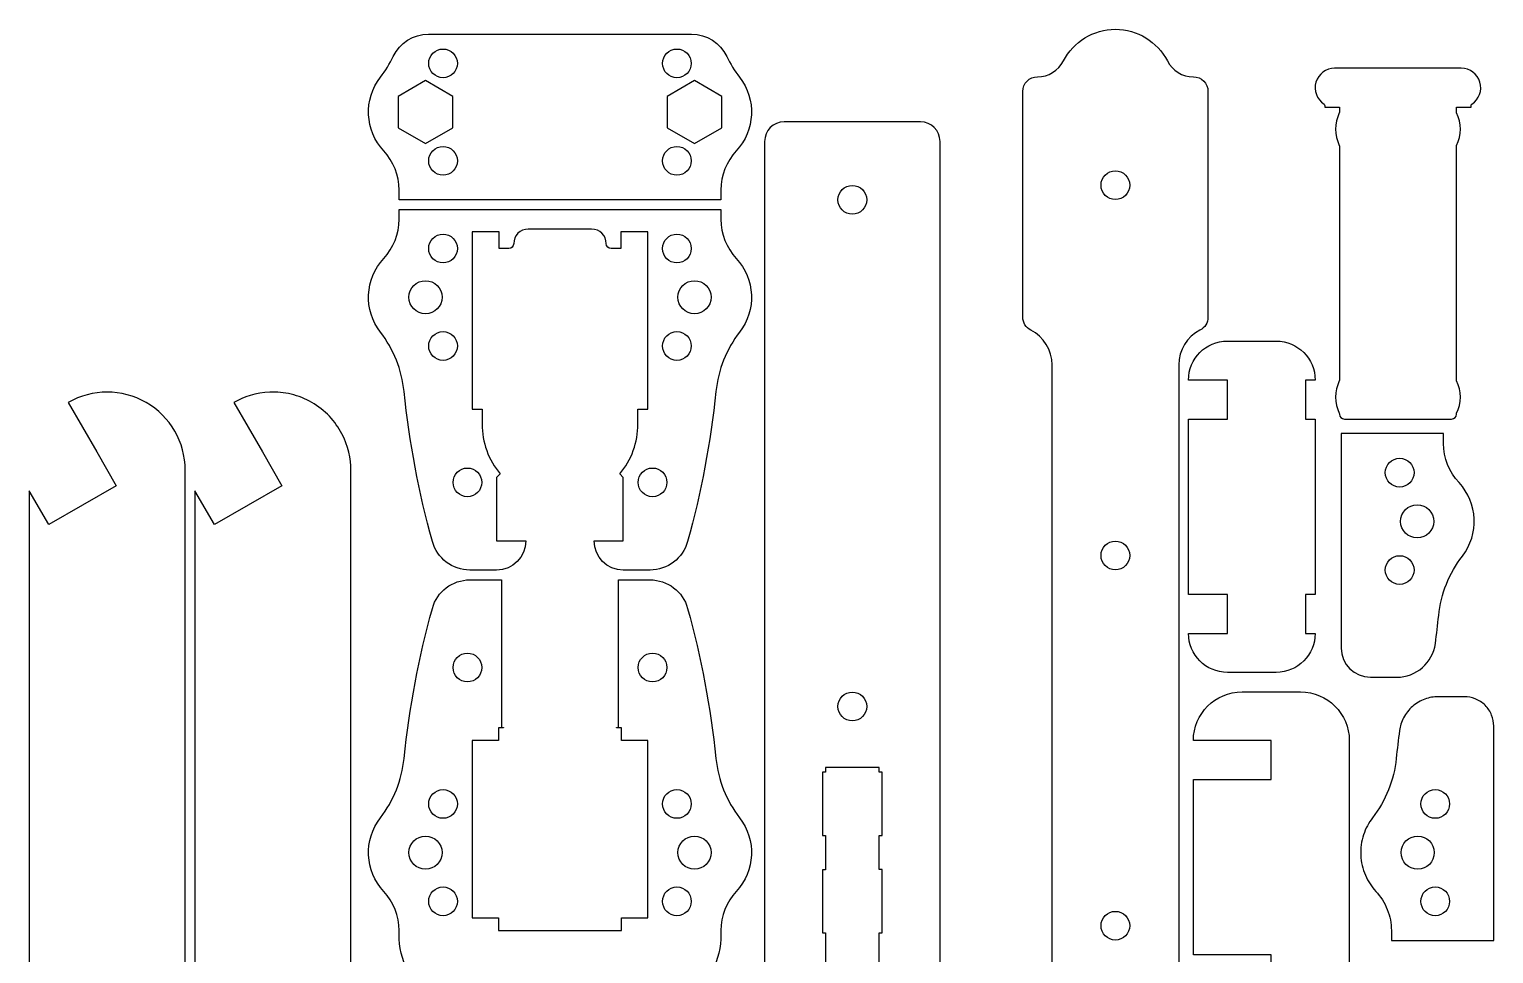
# Model space of a CAD drawing. Header units: millimetres. Extents: x 0 to 150, y 0 to 401.
# Drawn here: x 0 to 150.3, y 305.7 to 400.5 of the extents above; entities that cross this region are included whole.
import ezdxf

# ---------------------------------------------------------------- set-up
doc = ezdxf.new("R2010")
doc.units = ezdxf.units.MM
doc.layers.add('Layer_1', color=7, linetype='CONTINUOUS')

msp = doc.modelspace()

# ---------------------------------------------------------------- linework, layer by layer
at = {"layer": 'Layer_1', "color": 7}
for points in [[(41.012996, 400.049984), (68.015196, 400.049984)], [(147.01409, 396.549984), (140.51409, 396.549984), (134.01409, 396.549984)], [(102.0141, 371.008984), (102.0141, 394.172984)], [(121.0141, 394.172984), (121.0141, 371.008984)], [(133.0141, 392.706084), (133.0141, 392.549984), (134.5141, 392.549984), (134.5141, 392.049984)], [(146.5141, 392.049984), (146.5141, 392.549984), (148.0141, 392.549984), (148.0141, 392.706084)], [(91.5141, 391.049984), (77.514096, 391.049984)], [(75.514096, 389.049984), (75.514096, 301.049984)], [(93.5141, 301.049984), (93.5141, 389.049984)], [(134.5141, 388.549984), (134.5141, 364.549984)], [(146.5141, 364.549984), (146.5141, 388.549984)], [(71.014096, 384.049984), (71.014096, 383.049984), (38.014096, 383.049984), (38.014096, 384.049984)], [(38.014096, 381.049984), (38.014096, 382.049984), (71.014096, 382.049984), (71.014096, 381.049984)], [(49.264096, 378.049984), (48.264096, 378.049984), (48.264096, 379.749984), (45.514096, 379.749984), (45.514096, 361.549984), (46.514096, 361.549984), (46.514096, 360.049984)], [(57.764096, 380.049984), (51.264096, 380.049984)], [(62.514096, 360.049984), (62.514096, 361.549984), (63.514096, 361.549984), (63.514096, 379.749984), (60.764096, 379.749984), (60.764096, 378.049984), (59.764096, 378.049984)], [(123.0141, 368.549984), (128.0141, 368.549984)], [(105.0141, 170.34968), (105.0141, 366.109984)], [(118.0141, 366.109984), (118.0141, 170.34968)], [(119.0141, 338.549984), (123.0141, 338.549984), (123.0141, 342.549984), (119.0141, 342.549984), (119.0141, 360.549984), (123.0141, 360.549984), (123.0141, 364.549984), (119.0141, 364.549984)], [(132.0141, 364.549984), (131.0141, 364.549984), (131.0141, 360.549984), (132.0141, 360.549984), (132.0141, 342.549984), (131.0141, 342.549984), (131.0141, 338.549984), (132.0141, 338.549984)], [(4.050006, 362.246184), (6.978206, 357.174384), (8.978209, 353.710284), (2.050006, 349.710284), (0.050006, 353.174384), (0.049986, 272.317984), (5.049986, 272.317984), (5.049986, 254.31798), (0.049986, 254.31798), (0.049986, 236.31798)], [(21.050006, 362.246184), (23.978206, 357.174384), (25.978209, 353.710284), (19.050006, 349.710284), (17.050006, 353.174384), (17.049986, 272.317984), (22.049986, 272.317984), (22.049986, 254.31798), (17.049986, 254.31798), (17.049986, 236.31798)], [(135.0141, 360.549984), (146.0141, 360.549984)], [(145.1891, 358.049984), (145.1891, 359.049984), (134.6891, 359.049984), (134.6891, 337.049984)], [(16.049986, 236.31788), (16.049986, 238.31788), (8.049982, 238.31788), (8.049983, 242.31788), (16.049986, 242.31788), (16.049996, 299.817934), (12.049996, 299.817934), (12.049996, 303.817934), (14.049996, 303.817934), (14.049996, 301.817934), (16.049996, 301.817934), (16.050006, 355.317884)], [(33.049986, 236.31788), (33.049986, 238.31788), (25.049982, 238.31788), (25.049983, 242.31788), (33.049986, 242.31788), (33.049996, 299.817934), (29.049996, 299.817934), (29.049996, 303.817934), (31.049996, 303.817934), (31.049996, 301.817934), (33.049996, 301.817934), (33.050006, 355.317884)], [(48.379386, 354.915274), (48.014096, 354.549984), (48.014096, 348.049984), (51.014096, 348.049984)], [(58.014096, 348.049984), (61.014096, 348.049984), (61.014096, 354.549984), (60.648806, 354.915274)], [(48.014096, 345.049984), (45.270456, 345.049984)], [(63.757736, 345.049984), (61.014096, 345.049984)], [(45.270456, 344.049984), (48.514096, 344.049984), (48.514096, 328.900984), (48.714096, 328.900984), (48.714096, 328.849984), (48.214096, 328.849984), (48.214096, 327.549984), (45.514096, 327.549984), (45.514096, 309.349984), (48.214096, 309.349984), (48.214096, 308.049984), (60.814096, 308.049984), (60.814096, 309.349984), (63.514096, 309.349984), (63.514096, 327.549984), (60.814096, 327.549984), (60.814096, 328.849984), (60.314096, 328.849984), (60.314096, 328.900984), (60.514096, 328.900984), (60.514096, 344.049984), (63.757736, 344.049984)], [(128.0141, 334.549984), (123.0141, 334.549984)], [(137.6891, 334.049984), (140.38615, 334.049984)], [(124.5141, 332.549984), (124.5141, 332.549984), (130.5141, 332.549984), (130.5141, 332.549984)], [(147.3391, 332.049984), (144.64205, 332.049984)], [(139.8391, 308.049984), (139.8391, 307.049984), (150.3391, 307.049984), (150.3391, 329.049984)], [(119.5141, 301.549984), (119.5141, 301.549984), (127.5141, 301.549984), (127.5141, 305.549984), (119.5141, 305.549984), (119.5141, 323.549984), (127.5141, 323.549984), (127.5141, 327.549984), (119.5141, 327.549984), (119.5141, 327.549984)], [(135.5141, 327.549984), (135.5141, 327.549984), (135.5141, 301.549984)], [(87.264096, 304.804984), (87.264096, 307.804984), (87.564096, 307.804984), (87.564096, 314.304984), (87.264096, 314.304984), (87.264096, 314.804984), (87.264096, 317.804984), (87.564096, 317.804984), (87.564096, 324.304984), (87.264096, 324.304984), (87.264096, 324.804984), (81.764096, 324.804984), (81.764096, 324.294984), (81.464096, 324.294984), (81.464096, 317.804984), (81.764096, 317.804984), (81.764096, 314.804984), (81.764096, 314.304984), (81.764096, 314.294984), (81.464096, 314.294984), (81.464096, 307.804984), (81.764096, 307.804984), (81.764096, 304.804984)], [(38.014096, 307.175834), (38.014096, 308.049984)], [(71.014096, 308.049984), (71.014096, 307.175834)]]:
    msp.add_lwpolyline(points, dxfattribs=at)
for points in [[(43.514096, 390.433404), (43.514096, 393.666564), (40.714096, 395.283144), (37.914096, 393.666564), (37.914096, 390.433404), (40.714096, 388.816824)], [(71.114096, 390.433404), (71.114096, 393.666564), (68.314096, 395.283144), (65.514096, 393.666564), (65.514096, 390.433404), (68.314096, 388.816824)]]:
    msp.add_lwpolyline(points, close=True, dxfattribs=at)
for points in [[(37.403596, 397.773874), (38.067796, 399.164574), (39.471796, 400.049984), (41.012996, 400.049984)], [(68.015196, 400.049984), (69.556396, 400.049984), (70.960396, 399.164574), (71.624596, 397.773874)], [(106.18077, 397.298984), (107.20981, 399.294984), (109.26789, 400.549984), (111.5141, 400.549984)], [(111.5141, 400.549984), (113.76031, 400.549984), (115.81839, 399.294984), (116.84743, 397.298984)], [(41.039096, 397.049984), (41.039096, 397.864604), (41.699496, 398.524984), (42.514096, 398.524984)], [(42.514096, 398.524984), (43.328696, 398.524984), (43.989096, 397.864604), (43.989096, 397.049984)], [(65.039096, 397.049984), (65.039096, 397.864604), (65.699496, 398.524984), (66.514096, 398.524984)], [(66.514096, 398.524984), (67.328696, 398.524984), (67.989096, 397.864604), (67.989096, 397.049984)], [(36.080296, 395.620804), (36.595996, 396.289914), (37.039496, 397.011614), (37.403596, 397.773874)], [(42.514096, 395.574984), (41.699496, 395.574984), (41.039096, 396.235364), (41.039096, 397.049984)], [(43.989096, 397.049984), (43.989096, 396.235364), (43.328696, 395.574984), (42.514096, 395.574984)], [(66.514096, 395.574984), (65.699496, 395.574984), (65.039096, 396.235364), (65.039096, 397.049984)], [(67.989096, 397.049984), (67.989096, 396.235364), (67.328696, 395.574984), (66.514096, 395.574984)], [(71.624596, 397.773874), (71.988696, 397.011614), (72.432196, 396.289914), (72.947896, 395.620804)], [(103.5141, 395.672984), (104.63721, 395.672984), (105.66625, 396.299984), (106.18077, 397.298984)], [(116.84743, 397.298984), (117.36195, 396.299984), (118.39099, 395.672984), (119.5141, 395.672984)], [(36.419196, 388.077984), (34.481696, 390.173054), (34.338496, 393.360404), (36.080296, 395.620804)], [(72.947896, 395.620804), (74.689696, 393.360404), (74.546496, 390.173054), (72.608996, 388.077984)], [(102.0141, 394.172984), (102.0141, 395.001984), (102.68567, 395.672984), (103.5141, 395.672984)], [(119.5141, 395.672984), (120.34253, 395.672984), (121.0141, 395.001984), (121.0141, 394.172984)], [(134.01409, 396.549984), (133.12866, 396.549984), (132.34862, 395.967784), (132.09673, 395.118984)], [(148.93145, 395.118984), (148.67956, 395.967784), (147.89952, 396.549984), (147.01409, 396.549984)], [(132.09673, 395.118984), (131.84484, 394.270084), (132.18103, 393.356684), (132.92318, 392.873684)], [(148.105, 392.873684), (148.84711, 393.356684), (149.18334, 394.270084), (148.93145, 395.118984)], [(132.92318, 392.873684), (132.97988, 392.836784), (133.01408, 392.773684), (133.01408, 392.706084)], [(148.0141, 392.706084), (148.0141, 392.773684), (148.0483, 392.836784), (148.105, 392.873684)], [(77.514096, 391.049984), (76.409526, 391.049984), (75.514096, 390.154984), (75.514096, 389.049984)], [(93.5141, 389.049984), (93.5141, 390.154984), (92.61867, 391.049984), (91.5141, 391.049984)], [(134.4942, 391.963084), (133.98735, 390.912284), (133.98735, 389.687684), (134.4942, 388.636884)], [(134.5141, 392.049984), (134.5141, 392.019884), (134.5071, 391.990184), (134.4942, 391.963084)], [(146.534, 391.963084), (146.5209, 391.990184), (146.5141, 392.019884), (146.5141, 392.049984)], [(146.534, 388.636884), (147.04085, 389.687684), (147.04085, 390.912284), (146.534, 391.963084)], [(38.014096, 384.049984), (38.002696, 385.544414), (37.433996, 386.980794), (36.419196, 388.077984)], [(41.039096, 387.049984), (41.039096, 387.864604), (41.699496, 388.524984), (42.514096, 388.524984)], [(42.514096, 388.524984), (43.328696, 388.524984), (43.989096, 387.864604), (43.989096, 387.049984)], [(65.039096, 387.049984), (65.039096, 387.864604), (65.699496, 388.524984), (66.514096, 388.524984)], [(66.514096, 388.524984), (67.328696, 388.524984), (67.989096, 387.864604), (67.989096, 387.049984)], [(72.608996, 388.077984), (71.594196, 386.980794), (71.025496, 385.544414), (71.014096, 384.049984)], [(134.4942, 388.636884), (134.5073, 388.609784), (134.5141, 388.580084), (134.5141, 388.549984)], [(146.5141, 388.549984), (146.5141, 388.580084), (146.5211, 388.609784), (146.534, 388.636884)], [(42.514096, 385.574984), (41.699496, 385.574984), (41.039096, 386.235364), (41.039096, 387.049984)], [(43.989096, 387.049984), (43.989096, 386.235364), (43.328696, 385.574984), (42.514096, 385.574984)], [(66.514096, 385.574984), (65.699496, 385.574984), (65.039096, 386.235364), (65.039096, 387.049984)], [(67.989096, 387.049984), (67.989096, 386.235364), (67.328696, 385.574984), (66.514096, 385.574984)], [(110.0391, 384.549984), (110.0391, 385.364984), (110.69948, 386.024984), (111.5141, 386.024984)], [(111.5141, 386.024984), (112.32872, 386.024984), (112.9891, 385.364984), (112.9891, 384.549984)], [(83.039096, 383.049984), (83.039096, 383.864984), (83.699476, 384.524984), (84.514096, 384.524984)], [(84.514096, 384.524984), (85.328716, 384.524984), (85.989096, 383.864984), (85.989096, 383.049984)], [(111.5141, 383.074984), (110.69948, 383.074984), (110.0391, 383.734984), (110.0391, 384.549984)], [(112.9891, 384.549984), (112.9891, 383.734984), (112.32872, 383.074984), (111.5141, 383.074984)], [(84.514096, 381.574984), (83.699476, 381.574984), (83.039096, 382.234984), (83.039096, 383.049984)], [(85.989096, 383.049984), (85.989096, 382.234984), (85.328716, 381.574984), (84.514096, 381.574984)], [(36.419196, 377.021984), (37.433996, 378.119184), (38.002696, 379.555584), (38.014096, 381.049984)], [(71.014096, 381.049984), (71.025496, 379.555584), (71.594196, 378.119184), (72.608996, 377.021984)], [(41.039096, 378.049984), (41.039096, 378.864584), (41.699496, 379.524984), (42.514096, 379.524984)], [(42.514096, 379.524984), (43.328696, 379.524984), (43.989096, 378.864584), (43.989096, 378.049984)], [(51.264096, 380.049984), (50.435666, 380.049984), (49.764096, 379.378384), (49.764096, 378.549984)], [(59.264096, 378.549984), (59.264096, 379.378384), (58.592526, 380.049984), (57.764096, 380.049984)], [(65.039096, 378.049984), (65.039096, 378.864584), (65.699496, 379.524984), (66.514096, 379.524984)], [(66.514096, 379.524984), (67.328696, 379.524984), (67.989096, 378.864584), (67.989096, 378.049984)], [(42.514096, 376.574984), (41.699496, 376.574984), (41.039096, 377.235384), (41.039096, 378.049984)], [(43.989096, 378.049984), (43.989096, 377.235384), (43.328696, 376.574984), (42.514096, 376.574984)], [(49.764096, 378.549984), (49.764096, 378.273884), (49.540236, 378.049984), (49.264096, 378.049984)], [(59.764096, 378.049984), (59.487956, 378.049984), (59.264096, 378.273884), (59.264096, 378.549984)], [(66.514096, 376.574984), (65.699496, 376.574984), (65.039096, 377.235384), (65.039096, 378.049984)], [(67.989096, 378.049984), (67.989096, 377.235384), (67.328696, 376.574984), (66.514096, 376.574984)], [(36.080296, 369.479164), (34.338496, 371.739564), (34.481696, 374.926884), (36.419196, 377.021984)], [(72.608996, 377.021984), (74.546496, 374.926884), (74.689696, 371.739564), (72.947896, 369.479164)], [(39.014096, 373.049984), (39.014096, 373.988884), (39.775196, 374.749984), (40.714096, 374.749984)], [(40.714096, 374.749984), (41.652996, 374.749984), (42.414096, 373.988884), (42.414096, 373.049984)], [(66.614096, 373.049984), (66.614096, 373.988884), (67.375196, 374.749984), (68.314096, 374.749984)], [(68.314096, 374.749984), (69.252996, 374.749984), (70.014096, 373.988884), (70.014096, 373.049984)], [(40.714096, 371.349984), (39.775196, 371.349984), (39.014096, 372.111104), (39.014096, 373.049984)], [(42.414096, 373.049984), (42.414096, 372.111104), (41.652996, 371.349984), (40.714096, 371.349984)], [(68.314096, 371.349984), (67.375196, 371.349984), (66.614096, 372.111104), (66.614096, 373.049984)], [(70.014096, 373.049984), (70.014096, 372.111104), (69.252996, 371.349984), (68.314096, 371.349984)], [(102.83228, 369.672984), (102.33016, 369.928984), (102.0141, 370.444984), (102.0141, 371.008984)], [(121.0141, 371.008984), (121.0141, 370.444984), (120.69804, 369.928984), (120.19592, 369.672984)], [(38.511696, 363.387054), (38.282796, 365.604154), (37.440796, 367.713674), (36.080296, 369.479164)], [(41.039096, 368.049984), (41.039096, 368.864604), (41.699496, 369.524984), (42.514096, 369.524984)], [(42.514096, 369.524984), (43.328696, 369.524984), (43.989096, 368.864604), (43.989096, 368.049984)], [(65.039096, 368.049984), (65.039096, 368.864604), (65.699496, 369.524984), (66.514096, 369.524984)], [(66.514096, 369.524984), (67.328696, 369.524984), (67.989096, 368.864604), (67.989096, 368.049984)], [(72.947896, 369.479164), (71.587396, 367.713674), (70.745396, 365.604154), (70.516496, 363.387054)], [(105.0141, 366.109984), (105.0141, 367.612984), (104.17127, 368.989984), (102.83228, 369.672984)], [(120.19592, 369.672984), (118.85693, 368.989984), (118.0141, 367.612984), (118.0141, 366.109984)], [(119.0141, 364.549984), (119.0141, 366.759084), (120.80496, 368.549984), (123.0141, 368.549984)], [(128.0141, 368.549984), (130.22324, 368.549984), (132.0141, 366.759084), (132.0141, 364.549984)], [(42.514096, 366.574984), (41.699496, 366.574984), (41.039096, 367.235364), (41.039096, 368.049984)], [(43.989096, 368.049984), (43.989096, 367.235364), (43.328696, 366.574984), (42.514096, 366.574984)], [(66.514096, 366.574984), (65.699496, 366.574984), (65.039096, 367.235364), (65.039096, 368.049984)], [(67.989096, 368.049984), (67.989096, 367.235364), (67.328696, 366.574984), (66.514096, 366.574984)], [(134.4942, 364.463084), (133.98735, 363.412284), (133.98735, 362.187684), (134.4942, 361.136884)], [(134.5141, 364.549984), (134.5141, 364.519884), (134.5071, 364.490184), (134.4942, 364.463084)], [(146.534, 364.463084), (146.5209, 364.490184), (146.5141, 364.519884), (146.5141, 364.549984)], [(146.534, 361.136884), (147.04085, 362.187684), (147.04085, 363.412284), (146.534, 364.463084)], [(12.050006, 362.246184), (9.574796, 363.675184), (6.525216, 363.675184), (4.050006, 362.246184)], [(16.050006, 355.317884), (16.050006, 358.176084), (14.525216, 360.817084), (12.050006, 362.246184)], [(24.742315, 363.311984), (23.317006, 363.258284), (22.045156, 362.823384), (21.050006, 362.246184)], [(26.927556, 363.094484), (26.194324, 363.271884), (25.452132, 363.339684), (24.742315, 363.311984)], [(29.050006, 362.246184), (28.383446, 362.631484), (27.660636, 362.917984), (26.927556, 363.094484)], [(30.845926, 360.832184), (30.326536, 361.378784), (29.717036, 361.861584), (29.050006, 362.246184)], [(41.415096, 347.984184), (40.020496, 353.028784), (39.049296, 358.180924), (38.511696, 363.387054)], [(70.516496, 363.387054), (69.978896, 358.180924), (69.007696, 353.028784), (67.613096, 347.984184)], [(32.126926, 359.048484), (31.796006, 359.677084), (31.366156, 360.285884), (30.845926, 360.832184)], [(134.4942, 361.136884), (134.5073, 361.109784), (134.5141, 361.080084), (134.5141, 361.049984)], [(134.5141, 361.049984), (134.5141, 360.773884), (134.73796, 360.549984), (135.0141, 360.549984)], [(146.0141, 360.549984), (146.29024, 360.549984), (146.5141, 360.773884), (146.5141, 361.049984)], [(146.5141, 361.049984), (146.5141, 361.080084), (146.5211, 361.109784), (146.534, 361.136884)], [(46.514096, 360.049984), (46.514096, 358.172564), (47.174376, 356.354944), (48.379386, 354.915274)], [(60.648806, 354.915274), (61.853816, 356.354944), (62.514096, 358.172564), (62.514096, 360.049984)], [(33.050006, 355.317884), (33.052306, 356.468384), (32.793006, 357.787284), (32.126926, 359.048484)], [(146.78395, 354.021984), (145.76924, 355.119174), (145.20052, 356.555584), (145.1891, 358.049984)], [(139.2141, 355.049984), (139.2141, 355.864604), (139.87448, 356.524984), (140.6891, 356.524984)], [(140.6891, 356.524984), (141.50372, 356.524984), (142.1641, 355.864604), (142.1641, 355.049984)], [(43.539096, 354.049984), (43.539096, 354.864604), (44.199496, 355.524984), (45.014096, 355.524984)], [(45.014096, 355.524984), (45.828716, 355.524984), (46.489096, 354.864604), (46.489096, 354.049984)], [(62.539096, 354.049984), (62.539096, 354.864604), (63.199476, 355.524984), (64.014096, 355.524984)], [(64.014096, 355.524984), (64.828696, 355.524984), (65.489096, 354.864604), (65.489096, 354.049984)], [(140.6891, 353.574984), (139.87448, 353.574984), (139.2141, 354.235364), (139.2141, 355.049984)], [(142.1641, 355.049984), (142.1641, 354.235364), (141.50372, 353.574984), (140.6891, 353.574984)], [(45.014096, 352.574984), (44.199496, 352.574984), (43.539096, 353.235384), (43.539096, 354.049984)], [(46.489096, 354.049984), (46.489096, 353.235384), (45.828716, 352.574984), (45.014096, 352.574984)], [(64.014096, 352.574984), (63.199476, 352.574984), (62.539096, 353.235384), (62.539096, 354.049984)], [(65.489096, 354.049984), (65.489096, 353.235384), (64.828696, 352.574984), (64.014096, 352.574984)], [(147.12286, 346.479166), (148.86474, 348.739564), (148.72153, 351.926914), (146.78395, 354.021984)], [(140.7891, 350.049984), (140.7891, 350.988864), (141.55022, 351.749984), (142.4891, 351.749984)], [(142.4891, 351.749984), (143.42798, 351.749984), (144.1891, 350.988864), (144.1891, 350.049984)], [(142.4891, 348.349984), (141.55022, 348.349984), (140.7891, 349.111104), (140.7891, 350.049984)], [(144.1891, 350.049984), (144.1891, 349.111104), (143.42798, 348.349984), (142.4891, 348.349984)], [(45.270456, 345.049984), (43.471796, 345.049984), (41.894296, 346.250484), (41.415096, 347.984184)], [(51.014096, 348.049984), (51.014096, 346.393084), (49.670946, 345.049984), (48.014096, 345.049984)], [(61.014096, 345.049984), (59.357246, 345.049984), (58.014096, 346.393084), (58.014096, 348.049984)], [(67.613096, 347.984184), (67.133896, 346.250484), (65.556396, 345.049984), (63.757736, 345.049984)], [(110.0391, 346.549984), (110.0391, 347.364984), (110.69948, 348.024984), (111.5141, 348.024984)], [(111.5141, 348.024984), (112.32872, 348.024984), (112.9891, 347.364984), (112.9891, 346.549984)], [(111.5141, 345.074984), (110.69948, 345.074984), (110.0391, 345.734984), (110.0391, 346.549984)], [(112.9891, 346.549984), (112.9891, 345.734984), (112.32872, 345.074984), (111.5141, 345.074984)], [(139.2141, 345.049984), (139.2141, 345.864604), (139.87448, 346.524984), (140.6891, 346.524984)], [(140.6891, 346.524984), (141.50372, 346.524984), (142.1641, 345.864604), (142.1641, 345.049984)], [(144.69149, 340.387054), (144.92045, 342.604154), (145.76236, 344.713674), (147.12286, 346.479166)], [(140.6891, 343.574984), (139.87448, 343.574984), (139.2141, 344.235364), (139.2141, 345.049984)], [(142.1641, 345.049984), (142.1641, 344.235364), (141.50372, 343.574984), (140.6891, 343.574984)], [(41.415096, 341.115784), (41.894296, 342.849484), (43.471796, 344.049984), (45.270456, 344.049984)], [(63.757736, 344.049984), (65.556396, 344.049984), (67.133896, 342.849484), (67.613096, 341.115784)], [(38.511696, 325.712884), (39.049296, 330.919084), (40.020496, 336.071184), (41.415096, 341.115784)], [(67.613096, 341.115784), (69.007696, 336.071184), (69.978896, 330.919084), (70.516496, 325.712884)], [(144.35049, 337.517064), (144.47885, 338.471924), (144.59253, 339.428704), (144.69149, 340.387054)], [(123.0141, 334.549984), (120.80496, 334.549984), (119.0141, 336.340884), (119.0141, 338.549984)], [(132.0141, 338.549984), (132.0141, 336.340884), (130.22324, 334.549984), (128.0141, 334.549984)], [(134.6891, 337.049984), (134.6891, 335.393084), (136.03225, 334.049984), (137.6891, 334.049984)], [(140.38615, 334.049984), (142.38932, 334.049984), (144.08361, 335.531784), (144.35049, 337.517064)], [(43.539096, 335.049984), (43.539096, 335.864584), (44.199496, 336.524984), (45.014096, 336.524984)], [(45.014096, 336.524984), (45.828716, 336.524984), (46.489096, 335.864584), (46.489096, 335.049984)], [(62.539096, 335.049984), (62.539096, 335.864584), (63.199476, 336.524984), (64.014096, 336.524984)], [(64.014096, 336.524984), (64.828696, 336.524984), (65.489096, 335.864584), (65.489096, 335.049984)], [(45.014096, 333.574984), (44.199496, 333.574984), (43.539096, 334.235384), (43.539096, 335.049984)], [(46.489096, 335.049984), (46.489096, 334.235384), (45.828716, 333.574984), (45.014096, 333.574984)], [(64.014096, 333.574984), (63.199476, 333.574984), (62.539096, 334.235384), (62.539096, 335.049984)], [(65.489096, 335.049984), (65.489096, 334.235384), (64.828696, 333.574984), (64.014096, 333.574984)], [(83.039096, 331.049984), (83.039096, 331.864984), (83.699476, 332.524984), (84.514096, 332.524984)], [(84.514096, 332.524984), (85.328716, 332.524984), (85.989096, 331.864984), (85.989096, 331.049984)], [(119.5141, 327.549984), (119.5141, 330.311384), (121.75268, 332.549984), (124.5141, 332.549984)], [(130.5141, 332.549984), (133.27552, 332.549984), (135.5141, 330.311384), (135.5141, 327.549984)], [(84.514096, 329.574984), (83.699476, 329.574984), (83.039096, 330.234984), (83.039096, 331.049984)], [(85.989096, 331.049984), (85.989096, 330.234984), (85.328716, 329.574984), (84.514096, 329.574984)], [(142.00877, 331.060984), (141.63119, 330.731584), (141.31895, 330.329484), (141.09581, 329.900484)], [(143.28056, 331.811184), (142.82559, 331.647184), (142.38552, 331.391284), (142.00877, 331.060984)], [(144.64205, 332.049984), (144.20355, 332.050384), (143.73573, 331.976284), (143.28056, 331.811184)], [(148.44338, 331.839384), (148.07372, 331.986084), (147.69223, 332.050384), (147.3391, 332.049984)], [(149.46042, 331.171284), (149.16779, 331.464884), (148.81282, 331.693884), (148.44338, 331.839384)], [(150.12846, 330.154284), (149.983, 330.523684), (149.75403, 330.878684), (149.46042, 331.171284)], [(141.09581, 329.900484), (140.8715, 329.471324), (140.73571, 329.017554), (140.67771, 328.582904)], [(150.3391, 329.049984), (150.3391, 329.403114), (150.2752, 329.784584), (150.12846, 330.154284)], [(140.67771, 328.582904), (140.54935, 327.627984), (140.43568, 326.671324), (140.33671, 325.712914)], [(36.080296, 319.620784), (37.440796, 321.386284), (38.282796, 323.495784), (38.511696, 325.712884)], [(70.516496, 325.712884), (70.745396, 323.495784), (71.587396, 321.386284), (72.947896, 319.620784)], [(140.33671, 325.712914), (140.22504, 324.625484), (139.95908, 323.532504), (139.54535, 322.497504)], [(41.039096, 321.049984), (41.039096, 321.864584), (41.699496, 322.524984), (42.514096, 322.524984)], [(42.514096, 322.524984), (43.328696, 322.524984), (43.989096, 321.864584), (43.989096, 321.049984)], [(65.039096, 321.049984), (65.039096, 321.864584), (65.699496, 322.524984), (66.514096, 322.524984)], [(66.514096, 322.524984), (67.328696, 322.524984), (67.989096, 321.864584), (67.989096, 321.049984)], [(139.54535, 322.497504), (139.13276, 321.462054), (138.57309, 320.486301), (137.90534, 319.620802)], [(142.8641, 321.049984), (142.8641, 321.864604), (143.52448, 322.524984), (144.3391, 322.524984)], [(144.3391, 322.524984), (145.15372, 322.524984), (145.8141, 321.864604), (145.8141, 321.049984)], [(42.514096, 319.574984), (41.699496, 319.574984), (41.039096, 320.235384), (41.039096, 321.049984)], [(43.989096, 321.049984), (43.989096, 320.235384), (43.328696, 319.574984), (42.514096, 319.574984)], [(66.514096, 319.574984), (65.699496, 319.574984), (65.039096, 320.235384), (65.039096, 321.049984)], [(67.989096, 321.049984), (67.989096, 320.235384), (67.328696, 319.574984), (66.514096, 319.574984)], [(144.3391, 319.574984), (143.52448, 319.574984), (142.8641, 320.235364), (142.8641, 321.049984)], [(145.8141, 321.049984), (145.8141, 320.235364), (145.15372, 319.574984), (144.3391, 319.574984)], [(36.419196, 312.077984), (34.481696, 314.173084), (34.338496, 317.360384), (36.080296, 319.620784)], [(72.947896, 319.620784), (74.689696, 317.360384), (74.546496, 314.173084), (72.608996, 312.077984)], [(137.90534, 319.620802), (137.52111, 319.123153), (137.19538, 318.529954), (136.98049, 317.873284)], [(39.014096, 316.049984), (39.014096, 316.988884), (39.775196, 317.749984), (40.714096, 317.749984)], [(40.714096, 317.749984), (41.652996, 317.749984), (42.414096, 316.988884), (42.414096, 316.049984)], [(66.614096, 316.049984), (66.614096, 316.988884), (67.375196, 317.749984), (68.314096, 317.749984)], [(68.314096, 317.749984), (69.252996, 317.749984), (70.014096, 316.988884), (70.014096, 316.049984)], [(136.98049, 317.873284), (136.76454, 317.217754), (136.66212, 316.500404), (136.695, 315.787394)], [(140.8391, 316.049984), (140.8391, 316.988864), (141.60022, 317.749984), (142.5391, 317.749984)], [(142.5391, 317.749984), (143.47798, 317.749984), (144.2391, 316.988864), (144.2391, 316.049984)], [(40.714096, 314.349984), (39.775196, 314.349984), (39.014096, 315.111084), (39.014096, 316.049984)], [(42.414096, 316.049984), (42.414096, 315.111084), (41.652996, 314.349984), (40.714096, 314.349984)], [(68.314096, 314.349984), (67.375196, 314.349984), (66.614096, 315.111084), (66.614096, 316.049984)], [(70.014096, 316.049984), (70.014096, 315.111084), (69.252996, 314.349984), (68.314096, 314.349984)], [(136.695, 315.787394), (136.7262, 315.074314), (136.89254, 314.369034), (137.16641, 313.735524)], [(142.5391, 314.349984), (141.60022, 314.349984), (140.8391, 315.111104), (140.8391, 316.049984)], [(144.2391, 316.049984), (144.2391, 315.111104), (143.47798, 314.349984), (142.5391, 314.349984)], [(137.16641, 313.735524), (137.43932, 313.100764), (137.81694, 312.539174), (138.24425, 312.077984)], [(38.014096, 308.049984), (38.002696, 309.544414), (37.433996, 310.980784), (36.419196, 312.077984)], [(41.039096, 311.049984), (41.039096, 311.864584), (41.699496, 312.524984), (42.514096, 312.524984)], [(42.514096, 312.524984), (43.328696, 312.524984), (43.989096, 311.864584), (43.989096, 311.049984)], [(65.039096, 311.049984), (65.039096, 311.864584), (65.699496, 312.524984), (66.514096, 312.524984)], [(66.514096, 312.524984), (67.328696, 312.524984), (67.989096, 311.864584), (67.989096, 311.049984)], [(72.608996, 312.077984), (71.594196, 310.980784), (71.025496, 309.544414), (71.014096, 308.049984)], [(138.24425, 312.077984), (138.73511, 311.548684), (139.14355, 310.908414), (139.41791, 310.212954)], [(142.8641, 311.049984), (142.8641, 311.864604), (143.52448, 312.524984), (144.3391, 312.524984)], [(144.3391, 312.524984), (145.15372, 312.524984), (145.8141, 311.864604), (145.8141, 311.049984)], [(42.514096, 309.574984), (41.699496, 309.574984), (41.039096, 310.235384), (41.039096, 311.049984)], [(43.989096, 311.049984), (43.989096, 310.235384), (43.328696, 309.574984), (42.514096, 309.574984)], [(66.514096, 309.574984), (65.699496, 309.574984), (65.039096, 310.235384), (65.039096, 311.049984)], [(67.989096, 311.049984), (67.989096, 310.235384), (67.328696, 309.574984), (66.514096, 309.574984)], [(110.0391, 308.549984), (110.0391, 309.364984), (110.69948, 310.024984), (111.5141, 310.024984)], [(111.5141, 310.024984), (112.32872, 310.024984), (112.9891, 309.364984), (112.9891, 308.549984)], [(139.41791, 310.212954), (139.69401, 309.518184), (139.83457, 308.771884), (139.8391, 308.049984)], [(144.3391, 309.574984), (143.52448, 309.574984), (142.8641, 310.235364), (142.8641, 311.049984)], [(145.8141, 311.049984), (145.8141, 310.235364), (145.15372, 309.574984), (144.3391, 309.574984)], [(111.5141, 307.074984), (110.69948, 307.074984), (110.0391, 307.734984), (110.0391, 308.549984)], [(112.9891, 308.549984), (112.9891, 307.734984), (112.32872, 307.074984), (111.5141, 307.074984)], [(41.758096, 300.831444), (39.552696, 302.211644), (38.156196, 304.578054), (38.014096, 307.175834)], [(71.014096, 307.175834), (70.871996, 304.578054), (69.475496, 302.211644), (67.270096, 300.831444)]]:
    msp.add_open_spline(points, degree=3, dxfattribs=at)

doc.saveas('drawing.dxf')
